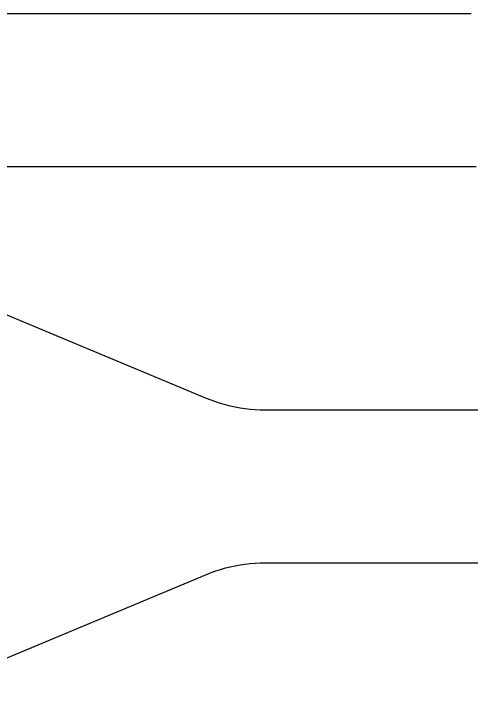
# Model space of a CAD drawing. Header units: millimetres. Extents: x 1015 to 1415, y -25 to 475.
# Drawn here: x 1088.66 to 1118.66, y 55.27 to 100.24 of the extents above; entities that cross this region are included whole.
import ezdxf

# ---------------------------------------------------------------- set-up
doc = ezdxf.new("R2010")
doc.units = ezdxf.units.MM
doc.header["$MEASUREMENT"] = 0
doc.layers.add('corte', color=1, linetype='Continuous', true_color=0xff0000)

msp = doc.modelspace()

# ---------------------------------------------------------------- linework, layer by layer
at = {"layer": 'corte', "linetype": 'Continuous', "lineweight": 25}
for p, q in [((1118.655, 100.241), (1076.396, 100.241)), ((1076.651, 90.241), (1118.655, 90.241)), ((1118.655, 90.241), (1118.984, 90.235)), ((1101.296, 75.044), (1081.519, 83.285)), ((1101.602, 74.923), (1101.296, 75.044)), ((1101.911, 74.811), (1101.602, 74.923)), ((1102.225, 74.71), (1101.911, 74.811)), ((1102.541, 74.619), (1102.225, 74.71)), ((1102.86, 74.539), (1102.541, 74.619)), ((1103.181, 74.469), (1102.86, 74.539)), ((1103.505, 74.41), (1103.181, 74.469)), ((1103.83, 74.362), (1103.505, 74.41)), ((1104.157, 74.324), (1103.83, 74.362)), ((1104.485, 74.297), (1104.157, 74.324)), ((1104.813, 74.28), (1104.485, 74.297)), ((1105.142, 74.275), (1104.813, 74.28)), ((1147.146, 74.275), (1105.142, 74.275)), ((1102.225, 63.84), (1102.541, 63.931)), ((1102.541, 63.931), (1102.86, 64.011)), ((1102.86, 64.011), (1103.181, 64.081)), ((1103.181, 64.081), (1103.505, 64.14)), ((1103.505, 64.14), (1103.83, 64.189)), ((1103.83, 64.189), (1104.157, 64.226)), ((1104.157, 64.226), (1104.485, 64.253)), ((1104.485, 64.253), (1104.813, 64.27)), ((1104.813, 64.27), (1105.142, 64.275)), ((1105.142, 64.275), (1147.402, 64.275)), ((1081.519, 55.265), (1101.296, 63.506)), ((1101.296, 63.506), (1101.602, 63.627)), ((1101.602, 63.627), (1101.911, 63.739)), ((1101.911, 63.739), (1102.225, 63.84))]:
    msp.add_line(p, q, dxfattribs=at)

doc.saveas('drawing.dxf')
